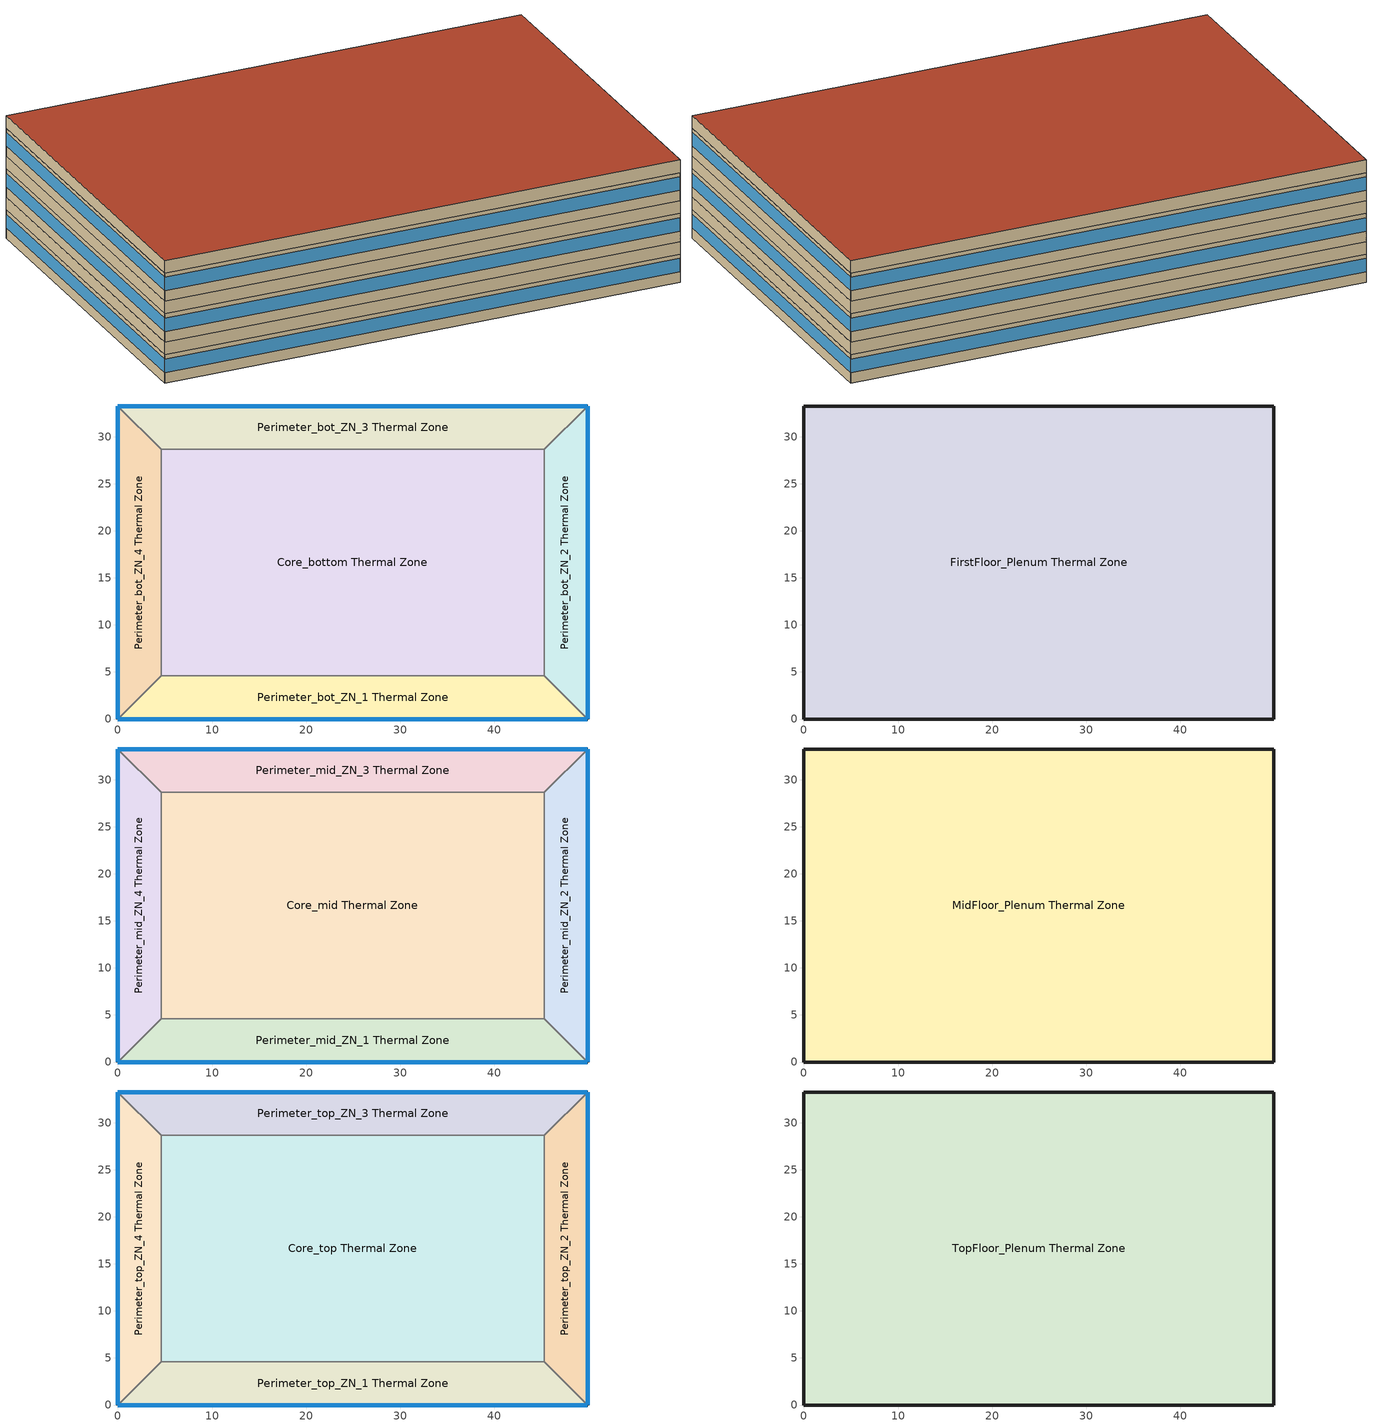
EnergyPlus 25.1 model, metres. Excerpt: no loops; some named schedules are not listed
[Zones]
Core_bottom Thermal Zone
 floor ground (Core_bot_ZN_5_Floor SlabOnOrBelowGradeF073): 45.34,28.7 45.34,4.57 4.57,4.57 4.57,28.7 z0
 wall to Perimeter_bot_ZN_2 Thermal Zone (MetalFrameWallInterior): 45.34,4.57 45.34,28.7 z0:2.74
 wall to Perimeter_bot_ZN_3 Thermal Zone (MetalFrameWallInterior): 45.34,28.7 4.57,28.7 z0:2.74
 wall to Perimeter_bot_ZN_1 Thermal Zone (MetalFrameWallInterior): 4.57,4.57 45.34,4.57 z0:2.74
 wall to Perimeter_bot_ZN_4 Thermal Zone (MetalFrameWallInterior): 4.57,28.7 4.57,4.57 z0:2.74
Perimeter_bot_ZN_1 Thermal Zone
 floor ground (Perimeter_bot_ZN_1_Floor SlabOnOrBelowGradeF073): 45.34,4.57 49.91,0 0,0 4.57,4.57 z0
 wall outside (MetalFrameWallU055): 0,0 49.91,0 z0:2.74
 wall to Perimeter_bot_ZN_2 Thermal Zone (MetalFrameWallInterior): 49.91,0 45.34,4.57 z0:2.74
 wall to Perimeter_bot_ZN_4 Thermal Zone (MetalFrameWallInterior): 4.57,4.57 0,0 z0:2.74
 window (Base_AllCZ_FixedWindowU34): 0,0 49.91,0 z1.02:2.33
Perimeter_bot_ZN_2 Thermal Zone
 floor ground (Perimeter_bot_ZN_2_Floor SlabOnOrBelowGradeF073): 49.91,33.27 49.91,0 45.34,4.57 45.34,28.7 z0
 wall outside (MetalFrameWallU055): 49.91,0 49.91,33.27 z0:2.74
 wall to Perimeter_bot_ZN_3 Thermal Zone (MetalFrameWallInterior): 49.91,33.27 45.34,28.7 z0:2.74
 window (Base_AllCZ_FixedWindowU34): 49.91,0 49.91,33.27 z1.02:2.33
Perimeter_bot_ZN_3 Thermal Zone
 floor ground (Perimeter_bot_ZN_3_Floor SlabOnOrBelowGradeF073): 49.91,33.27 45.34,28.7 4.57,28.7 0,33.27 z0
 wall outside (MetalFrameWallU055): 49.91,33.27 0,33.27 z0:2.74
 wall to Perimeter_bot_ZN_4 Thermal Zone (MetalFrameWallInterior): 0,33.27 4.57,28.7 z0:2.74
 window (Base_AllCZ_FixedWindowU34): 49.91,33.27 0,33.27 z1.02:2.33
Perimeter_bot_ZN_4 Thermal Zone
 floor ground (Perimeter_bot_ZN_4_Floor SlabOnOrBelowGradeF073): 0,33.27 4.57,28.7 4.57,4.57 0,0 z0
 wall outside (MetalFrameWallU055): 0,33.27 0,0 z0:2.74
 window (Base_AllCZ_FixedWindowU34): 0,33.27 0,0 z1.02:2.33
FirstFloor_Plenum Thermal Zone
 floor to Core_bottom Thermal Zone (TypicalPlenumFloorInterior): 45.34,28.7 45.34,4.57 4.57,4.57 4.57,28.7 z2.74
 floor to Perimeter_bot_ZN_1 Thermal Zone (TypicalPlenumFloorInterior): 45.34,4.57 49.91,0 0,0 4.57,4.57 z2.74
 floor to Perimeter_bot_ZN_2 Thermal Zone (TypicalPlenumFloorInterior): 49.91,33.27 49.91,0 45.34,4.57 45.34,28.7 z2.74
 floor to Perimeter_bot_ZN_3 Thermal Zone (TypicalPlenumFloorInterior): 49.91,33.27 45.34,28.7 4.57,28.7 0,33.27 z2.74
 floor to Perimeter_bot_ZN_4 Thermal Zone (TypicalPlenumFloorInterior): 0,33.27 4.57,28.7 4.57,4.57 0,0 z2.74
 wall outside (MetalFrameWallU055): 49.91,0 49.91,33.27 0,33.27 0,0 49.91,0 z2.74:3.96
Core_mid Thermal Zone
 floor to FirstFloor_Plenum Thermal Zone (TypicalFloorInterior): 45.34,28.7 45.34,4.57 4.57,4.57 4.57,28.7 z3.96
 wall to Perimeter_mid_ZN_2 Thermal Zone (MetalFrameWallInterior): 45.34,4.57 45.34,28.7 z3.96:6.71
 wall to Perimeter_mid_ZN_3 Thermal Zone (MetalFrameWallInterior): 45.34,28.7 4.57,28.7 z3.96:6.71
 wall to Perimeter_mid_ZN_1 Thermal Zone (MetalFrameWallInterior): 4.57,4.57 45.34,4.57 z3.96:6.71
 wall to Perimeter_mid_ZN_4 Thermal Zone (MetalFrameWallInterior): 4.57,28.7 4.57,4.57 z3.96:6.71
Perimeter_mid_ZN_1 Thermal Zone
 floor to FirstFloor_Plenum Thermal Zone (TypicalFloorInterior): 45.34,4.57 49.91,0 0,0 4.57,4.57 z3.96
 wall outside (MetalFrameWallU055): 0,0 49.91,0 z3.96:6.71
 wall to Perimeter_mid_ZN_2 Thermal Zone (MetalFrameWallInterior): 49.91,0 45.34,4.57 z3.96:6.71
 wall to Perimeter_mid_ZN_4 Thermal Zone (MetalFrameWallInterior): 4.57,4.57 0,0 z3.96:6.71
 window (Base_AllCZ_FixedWindowU34): 0,0 49.91,0 z4.98:6.29
Perimeter_mid_ZN_2 Thermal Zone
 floor to FirstFloor_Plenum Thermal Zone (TypicalFloorInterior): 49.91,33.27 49.91,0 45.34,4.57 45.34,28.7 z3.96
 wall outside (MetalFrameWallU055): 49.91,0 49.91,33.27 z3.96:6.71
 wall to Perimeter_mid_ZN_3 Thermal Zone (MetalFrameWallInterior): 49.91,33.27 45.34,28.7 z3.96:6.71
 window (Base_AllCZ_FixedWindowU34): 49.91,0 49.91,33.27 z4.98:6.29
Perimeter_mid_ZN_3 Thermal Zone
 floor to FirstFloor_Plenum Thermal Zone (TypicalFloorInterior): 49.91,33.27 45.34,28.7 4.57,28.7 0,33.27 z3.96
 wall outside (MetalFrameWallU055): 49.91,33.27 0,33.27 z3.96:6.71
 wall to Perimeter_mid_ZN_4 Thermal Zone (MetalFrameWallInterior): 0,33.27 4.57,28.7 z3.96:6.71
 window (Base_AllCZ_FixedWindowU34): 49.91,33.27 0,33.27 z4.98:6.29
Perimeter_mid_ZN_4 Thermal Zone
 floor to FirstFloor_Plenum Thermal Zone (TypicalFloorInterior): 0,33.27 4.57,28.7 4.57,4.57 0,0 z3.96
 wall outside (MetalFrameWallU055): 0,33.27 0,0 z3.96:6.71
 window (Base_AllCZ_FixedWindowU34): 0,33.27 0,0 z4.98:6.29
MidFloor_Plenum Thermal Zone
 floor to Core_mid Thermal Zone (TypicalPlenumFloorInterior): 45.34,28.7 45.34,4.57 4.57,4.57 4.57,28.7 z6.71
 floor to Perimeter_mid_ZN_1 Thermal Zone (TypicalPlenumFloorInterior): 45.34,4.57 49.91,0 0,0 4.57,4.57 z6.71
 floor to Perimeter_mid_ZN_2 Thermal Zone (TypicalPlenumFloorInterior): 49.91,33.27 49.91,0 45.34,4.57 45.34,28.7 z6.71
 floor to Perimeter_mid_ZN_3 Thermal Zone (TypicalPlenumFloorInterior): 49.91,33.27 45.34,28.7 4.57,28.7 0,33.27 z6.71
 floor to Perimeter_mid_ZN_4 Thermal Zone (TypicalPlenumFloorInterior): 0,33.27 4.57,28.7 4.57,4.57 0,0 z6.71
 wall outside (MetalFrameWallU055): 49.91,0 49.91,33.27 0,33.27 0,0 49.91,0 z6.71:7.92
Core_top Thermal Zone
 floor to MidFloor_Plenum Thermal Zone (TypicalFloorInterior): 45.34,28.7 45.34,4.57 4.57,4.57 4.57,28.7 z7.92
 wall to Perimeter_top_ZN_2 Thermal Zone (MetalFrameWallInterior): 45.34,4.57 45.34,28.7 z7.92:10.67
 wall to Perimeter_top_ZN_3 Thermal Zone (MetalFrameWallInterior): 45.34,28.7 4.57,28.7 z7.92:10.67
 wall to Perimeter_top_ZN_1 Thermal Zone (MetalFrameWallInterior): 4.57,4.57 45.34,4.57 z7.92:10.67
 wall to Perimeter_top_ZN_4 Thermal Zone (MetalFrameWallInterior): 4.57,28.7 4.57,4.57 z7.92:10.67
Perimeter_top_ZN_1 Thermal Zone
 floor to MidFloor_Plenum Thermal Zone (TypicalFloorInterior): 45.34,4.57 49.91,0 0,0 4.57,4.57 z7.92
 wall outside (MetalFrameWallU055): 0,0 49.91,0 z7.92:10.67
 wall to Perimeter_top_ZN_2 Thermal Zone (MetalFrameWallInterior): 49.91,0 45.34,4.57 z7.92:10.67
 wall to Perimeter_top_ZN_4 Thermal Zone (MetalFrameWallInterior): 4.57,4.57 0,0 z7.92:10.67
 window (Base_AllCZ_FixedWindowU34): 0,0 49.91,0 z8.95:10.25
Perimeter_top_ZN_2 Thermal Zone
 floor to MidFloor_Plenum Thermal Zone (TypicalFloorInterior): 49.91,33.27 49.91,0 45.34,4.57 45.34,28.7 z7.92
 wall outside (MetalFrameWallU055): 49.91,0 49.91,33.27 z7.92:10.67
 wall to Perimeter_top_ZN_3 Thermal Zone (MetalFrameWallInterior): 49.91,33.27 45.34,28.7 z7.92:10.67
 window (Base_AllCZ_FixedWindowU34): 49.91,0 49.91,33.27 z8.95:10.25
Perimeter_top_ZN_3 Thermal Zone
 floor to MidFloor_Plenum Thermal Zone (TypicalFloorInterior): 49.91,33.27 45.34,28.7 4.57,28.7 0,33.27 z7.92
 wall outside (MetalFrameWallU055): 49.91,33.27 0,33.27 z7.92:10.67
 wall to Perimeter_top_ZN_4 Thermal Zone (MetalFrameWallInterior): 0,33.27 4.57,28.7 z7.92:10.67
 window (Base_AllCZ_FixedWindowU34): 49.91,33.27 0,33.27 z8.95:10.25
Perimeter_top_ZN_4 Thermal Zone
 floor to MidFloor_Plenum Thermal Zone (TypicalFloorInterior): 0,33.27 4.57,28.7 4.57,4.57 0,0 z7.92
 wall outside (MetalFrameWallU055): 0,33.27 0,0 z7.92:10.67
 window (Base_AllCZ_FixedWindowU34): 0,33.27 0,0 z8.95:10.25
TopFloor_Plenum Thermal Zone
 floor to Core_top Thermal Zone (TypicalPlenumFloorInterior): 45.34,28.7 45.34,4.57 4.57,4.57 4.57,28.7 z10.67
 floor to Perimeter_top_ZN_1 Thermal Zone (TypicalPlenumFloorInterior): 45.34,4.57 49.91,0 0,0 4.57,4.57 z10.67
 floor to Perimeter_top_ZN_2 Thermal Zone (TypicalPlenumFloorInterior): 49.91,33.27 49.91,0 45.34,4.57 45.34,28.7 z10.67
 floor to Perimeter_top_ZN_3 Thermal Zone (TypicalPlenumFloorInterior): 49.91,33.27 45.34,28.7 4.57,28.7 0,33.27 z10.67
 floor to Perimeter_top_ZN_4 Thermal Zone (TypicalPlenumFloorInterior): 0,33.27 4.57,28.7 4.57,4.57 0,0 z10.67
 wall outside (MetalFrameWallU055): 49.91,0 49.91,33.27 0,33.27 0,0 49.91,0 z10.67:11.89
 roof outside (FlatNonresWoodFramingAndOtherRoofU028): 49.91,0 49.91,33.27 0,33.27 0,0 z11.89
[Building]
OfficeMedium: North Axis {deg}=0; Terrain=Suburbs; Solar Distribution=FullExterior; Maximum Number of Warmup Days=50
[Site:Location]
LOS ANGELES USC: Latitude {deg}=33.95; Longitude {deg}=-118.4; Time Zone {hr}=-8; Elevation {m}=54.5592
[Site:WaterMainsTemperature]
Calculation Method=Schedule; Temperature Schedule=WaterMainCZ09
[SizingPeriod:DesignDay] Day of Month=21; Day Type=SummerDesignDay; Dry-Bulb Temperature Range Modifier Type=DefaultMultipliers; Humidity Condition Type=Wetbulb; Barometric Pressure {Pa}=100663; Wind Speed {m/s}=0.6; Wind Direction {deg}=260; Rain Indicator=No; Snow Indicator=No; Daylight Saving Time Indicator=No; Solar Model Indicator=ASHRAETau; Begin Environment Reset Mode=FullResetAtBeginEnvironment
Name | Month | Maximum Dry-Bulb Temperature {C} | Daily Dry-Bulb Temperature Range {deltaC} | Wetbulb or DewPoint at Maximum Dry-Bulb {C} | ASHRAE Clear Sky Optical Depth for Beam Irradiance (taub) | ASHRAE Clear Sky Optical Depth for Diffuse Irradiance (taud)
LOS ANGELES USC  August .4% Condns DB=>MCWB | 8 | 33.7 | 9.6 | 21.2 | 0.383 | 2.433
LOS ANGELES USC  July .4% Condns DB=>MCWB | 7 | 33.8 | 9.2 | 22.1 | 0.402 | 2.401
LOS ANGELES USC  June .4% Condns DB=>MCWB | 6 | 32.3 | 8.2 | 20.7 | 0.405 | 2.324
LOS ANGELES USC  November .4% Condns DB=>MCWB | 11 | 31.9 | 10.4 | 15.4 | 0.325 | 2.558
[Material]
Name | Roughness | Thickness {m} | Conductivity {W/m-K} | Density {kg/m3} | Specific Heat {J/kg-K} | Thermal Absorptance | Solar Absorptance | Visible Absorptance
Acoustic Tile - 3/4 in. | MediumRough | 0.01905 | 0.0576335 | 288.332 | 795.492 | 0.9 | 0.7 | 0.8
Air - Metal Wall Framing - 16 or 24 in. OC; Air - Metal Wall Framing - 16 or 24 in. OC 1 | Smooth | 0.1397 | 1.22017 | 1.28148 | 1004.832 | 0.9 | 0.7 | 0.7
Carpet - 3/4 in. | Smooth | 0.01905 | 0.0455183 | 288.332 | 1381.644 | 0.9 | 0.7 | 0.8
Compliance Insulation R0.02 | Smooth | 8.10768e-05 | 0.0230188 | 16.0185 | 1130.436 | 0.9 | 0.7 | 0.7
Compliance Insulation R1.41 | Smooth | 0.00571591 | 0.0230188 | 16.0185 | 1130.436 | 0.9 | 0.7 | 0.7
Compliance Insulation R14.60 | Smooth | 0.0591861 | 0.0230188 | 16.0185 | 1130.436 | 0.9 | 0.7 | 0.7
Compliance Insulation R34.93 | Smooth | 0.141601 | 0.0230188 | 16.0185 | 1130.436 | 0.9 | 0.7 | 0.8
Concrete - 140 lb/ft3 - 4 in. | Smooth | 0.1016 | 1.9514 | 2239.06 | 921.096 | 0.9 | 0.7 | 0.7
Gypsum Board - 1/2 in. | Smooth | 0.0127 | 0.158656 | 640.739 | 1130.436 | 0.9 | 0.7 | 0.8
Gypsum Board - 5/8 in. | MediumRough | 0.016002 | 0.158656 | 640.739 | 1130.436 | 0.9 | 0.7 | 0.8
Metal Deck - 1/16 in. | MediumRough | 0.0015875 | 45.3452 | 7820.53 | 502.416 | 0.9 | 0.7 | 0.8
Metal Standing Seam - 1/16 in. | MediumRough | 0.0015875 | 2.21534 | 7820.53 | 502.416 | 0.75 | 0.37 | 0.75
Stucco - 7/8 in. | MediumRough | 0.022352 | 0.700948 | 1855.1 | 837.36 | 0.9 | 0.7 | 0.8
[WindowMaterial:SimpleGlazingSystem]
Base_AllCZ_FixedWindowU34 Material: U-Factor {W/m2-K}=1.93061; Solar Heat Gain Coefficient=0.22; Visible Transmittance=0.42
[Construction]
Base_AllCZ_FixedWindowU34: Base_AllCZ_FixedWindowU34 Material
FlatNonresWoodFramingAndOtherRoofU028: Metal Standing Seam - 1/16 in., Compliance Insulation R34.93
MetalFrameWallInterior: Gypsum Board - 5/8 in., Air - Metal Wall Framing - 16 or 24 in. OC 1, Gypsum Board - 5/8 in.
MetalFrameWallU055: Stucco - 7/8 in., Compliance Insulation R14.60, Compliance Insulation R1.41, Compliance Insulation R0.02, Compliance Insulation R0.02, Air - Metal Wall Framing - 16 or 24 in. OC, Gypsum Board - 1/2 in.
TypicalFloorInterior: Metal Deck - 1/16 in., Concrete - 140 lb/ft3 - 4 in., Carpet - 3/4 in.
TypicalPlenumFloorInterior: Acoustic Tile - 3/4 in.
[Construction:FfactorGroundFloor] F-Factor {W/m-K}=1.26344
Name | Area {m2} | PerimeterExposed {m}
Core_bot_ZN_5_Floor SlabOnOrBelowGradeF073 | 983.537 | 0
Perimeter_bot_ZN_1_Floor SlabOnOrBelowGradeF073; Perimeter_bot_ZN_3_Floor SlabOnOrBelowGradeF073 | 207.338 | 49.911
Perimeter_bot_ZN_2_Floor SlabOnOrBelowGradeF073 | 131.263 | 33.2738
Perimeter_bot_ZN_4_Floor SlabOnOrBelowGradeF073 | 131.253 | 33.2738
[Zone] Multiplier=1; Part of Total Floor Area=Yes
Core_bottom Thermal Zone; Core_mid Thermal Zone; Core_top Thermal Zone; FirstFloor_Plenum Thermal Zone; MidFloor_Plenum Thermal Zone; Perimeter_bot_ZN_1 Thermal Zone; Perimeter_bot_ZN_2 Thermal Zone; Perimeter_bot_ZN_3 Thermal Zone; Perimeter_bot_ZN_4 Thermal Zone; Perimeter_mid_ZN_1 Thermal Zone; Perimeter_mid_ZN_2 Thermal Zone; Perimeter_mid_ZN_3 Thermal Zone; Perimeter_mid_ZN_4 Thermal Zone; Perimeter_top_ZN_1 Thermal Zone; Perimeter_top_ZN_2 Thermal Zone; Perimeter_top_ZN_3 Thermal Zone; Perimeter_top_ZN_4 Thermal Zone; TopFloor_Plenum Thermal Zone
[People] Number of People Schedule=OfficeOccupancy; Number of People Calculation Method=People/Area; People per Floor Area {person/m2}=0.0538196; Fraction Radiant=0.3; Sensible Heat Fraction=0.555556
Name | Zone or ZoneList or Space or SpaceList | Activity Level Schedule
Core_bottom People | Core_bottom Thermal Zone | Core_bottom People Activity Level
Core_mid People | Core_mid Thermal Zone | Core_mid People Activity Level
Core_top People | Core_top Thermal Zone | Core_top People Activity Level
Perimeter_bot_ZN_1 People | Perimeter_bot_ZN_1 Thermal Zone | Perimeter_bot_ZN_1 People Activity Level
Perimeter_bot_ZN_2 People | Perimeter_bot_ZN_2 Thermal Zone | Perimeter_bot_ZN_2 People Activity Level
Perimeter_bot_ZN_3 People | Perimeter_bot_ZN_3 Thermal Zone | Perimeter_bot_ZN_3 People Activity Level
Perimeter_bot_ZN_4 People | Perimeter_bot_ZN_4 Thermal Zone | Perimeter_bot_ZN_4 People Activity Level
Perimeter_mid_ZN_1 People | Perimeter_mid_ZN_1 Thermal Zone | Perimeter_mid_ZN_1 People Activity Level
Perimeter_mid_ZN_2 People | Perimeter_mid_ZN_2 Thermal Zone | Perimeter_mid_ZN_2 People Activity Level
Perimeter_mid_ZN_3 People | Perimeter_mid_ZN_3 Thermal Zone | Perimeter_mid_ZN_3 People Activity Level
Perimeter_mid_ZN_4 People | Perimeter_mid_ZN_4 Thermal Zone | Perimeter_mid_ZN_4 People Activity Level
Perimeter_top_ZN_1 People | Perimeter_top_ZN_1 Thermal Zone | Perimeter_top_ZN_1 People Activity Level
Perimeter_top_ZN_2 People | Perimeter_top_ZN_2 Thermal Zone | Perimeter_top_ZN_2 People Activity Level
Perimeter_top_ZN_3 People | Perimeter_top_ZN_3 Thermal Zone | Perimeter_top_ZN_3 People Activity Level
Perimeter_top_ZN_4 People | Perimeter_top_ZN_4 Thermal Zone | Perimeter_top_ZN_4 People Activity Level
[Lights] Schedule=OfficeLights; Design Level Calculation Method=Watts/Area; Watts per Floor Area {W/m2}=6.45835; Return Air Fraction=0; Fraction Radiant=0.97; Fraction Replaceable=1
Name | Zone or ZoneList or Space or SpaceList
Core_bottom Regulated Lights | Core_bottom Thermal Zone
Core_mid Regulated Lights | Core_mid Thermal Zone
Core_top Regulated Lights | Core_top Thermal Zone
Perimeter_bot_ZN_1 Regulated Lights | Perimeter_bot_ZN_1 Thermal Zone
Perimeter_bot_ZN_2 Regulated Lights | Perimeter_bot_ZN_2 Thermal Zone
Perimeter_bot_ZN_3 Regulated Lights | Perimeter_bot_ZN_3 Thermal Zone
Perimeter_bot_ZN_4 Regulated Lights | Perimeter_bot_ZN_4 Thermal Zone
Perimeter_mid_ZN_1 Regulated Lights | Perimeter_mid_ZN_1 Thermal Zone
Perimeter_mid_ZN_2 Regulated Lights | Perimeter_mid_ZN_2 Thermal Zone
Perimeter_mid_ZN_3 Regulated Lights | Perimeter_mid_ZN_3 Thermal Zone
Perimeter_mid_ZN_4 Regulated Lights | Perimeter_mid_ZN_4 Thermal Zone
Perimeter_top_ZN_1 Regulated Lights | Perimeter_top_ZN_1 Thermal Zone
Perimeter_top_ZN_2 Regulated Lights | Perimeter_top_ZN_2 Thermal Zone
Perimeter_top_ZN_3 Regulated Lights | Perimeter_top_ZN_3 Thermal Zone
Perimeter_top_ZN_4 Regulated Lights | Perimeter_top_ZN_4 Thermal Zone
[ElectricEquipment] Fraction Latent=0
Name | Zone or ZoneList or Space or SpaceList | Schedule | Design Level Calculation Method | Design Level {W} | Fraction Radiant | Fraction Lost | Watts per Floor Area {W/m2}
Core_bottom Elevator | Core_bottom Thermal Zone | OfficeElevator | EquipmentLevel | 10000 | 0 | 1
Core_bottom Escalator | Core_bottom Thermal Zone | OfficeEscalator | EquipmentLevel | 3930 | 0 | 1
Core_bottom Recepticle Loads | Core_bottom Thermal Zone | OfficeReceptacle | Watts/Area |  | 0.2 | 0 | 16.1459
Core_mid Recepticle Loads | Core_mid Thermal Zone | OfficeReceptacle | Watts/Area |  | 0.2 | 0 | 16.1459
Core_top Recepticle Loads | Core_top Thermal Zone | OfficeReceptacle | Watts/Area |  | 0.2 | 0 | 16.1459
Perimeter_bot_ZN_1 Recepticle Loads | Perimeter_bot_ZN_1 Thermal Zone | OfficeReceptacle | Watts/Area |  | 0.2 | 0 | 16.1459
Perimeter_bot_ZN_2 Recepticle Loads | Perimeter_bot_ZN_2 Thermal Zone | OfficeReceptacle | Watts/Area |  | 0.2 | 0 | 16.1459
Perimeter_bot_ZN_3 Recepticle Loads | Perimeter_bot_ZN_3 Thermal Zone | OfficeReceptacle | Watts/Area |  | 0.2 | 0 | 16.1459
Perimeter_bot_ZN_4 Recepticle Loads | Perimeter_bot_ZN_4 Thermal Zone | OfficeReceptacle | Watts/Area |  | 0.2 | 0 | 16.1459
Perimeter_mid_ZN_1 Recepticle Loads | Perimeter_mid_ZN_1 Thermal Zone | OfficeReceptacle | Watts/Area |  | 0.2 | 0 | 16.1459
Perimeter_mid_ZN_2 Recepticle Loads | Perimeter_mid_ZN_2 Thermal Zone | OfficeReceptacle | Watts/Area |  | 0.2 | 0 | 16.1459
Perimeter_mid_ZN_3 Recepticle Loads | Perimeter_mid_ZN_3 Thermal Zone | OfficeReceptacle | Watts/Area |  | 0.2 | 0 | 16.1459
Perimeter_mid_ZN_4 Recepticle Loads | Perimeter_mid_ZN_4 Thermal Zone | OfficeReceptacle | Watts/Area |  | 0.2 | 0 | 16.1459
Perimeter_top_ZN_1 Recepticle Loads | Perimeter_top_ZN_1 Thermal Zone | OfficeReceptacle | Watts/Area |  | 0.2 | 0 | 16.1459
Perimeter_top_ZN_2 Recepticle Loads | Perimeter_top_ZN_2 Thermal Zone | OfficeReceptacle | Watts/Area |  | 0.2 | 0 | 16.1459
Perimeter_top_ZN_3 Recepticle Loads | Perimeter_top_ZN_3 Thermal Zone | OfficeReceptacle | Watts/Area |  | 0.2 | 0 | 16.1459
Perimeter_top_ZN_4 Recepticle Loads | Perimeter_top_ZN_4 Thermal Zone | OfficeReceptacle | Watts/Area |  | 0.2 | 0 | 16.1459
[ZoneInfiltration:DesignFlowRate] Design Flow Rate Calculation Method=Flow/ExteriorWallArea; Flow Rate per Exterior Surface Area {m3/s-m2}=0.00119482; Constant Term Coefficient=0; Temperature Term Coefficient=0; Velocity Term Coefficient=0.224052; Velocity Squared Term Coefficient=0; Density Basis=Outdoor
Name | Zone or ZoneList or Space or SpaceList | Schedule
Core_bottom Space Infiltration Design Flow Rate 1 | Core_bottom Thermal Zone | OfficeInfiltration
Core_mid Space Infiltration Design Flow Rate 1 | Core_mid Thermal Zone | OfficeInfiltration
Core_top Space Infiltration Design Flow Rate 1 | Core_top Thermal Zone | OfficeInfiltration
FirstFloor_Plenum Space Infiltration Design Flow Rate 1 | FirstFloor_Plenum Thermal Zone | On
MidFloor_Plenum Space Infiltration Design Flow Rate 1 | MidFloor_Plenum Thermal Zone | On
Perimeter_bot_ZN_1 Space Infiltration Design Flow Rate 1 | Perimeter_bot_ZN_1 Thermal Zone | OfficeInfiltration
Perimeter_bot_ZN_2 Space Infiltration Design Flow Rate 1 | Perimeter_bot_ZN_2 Thermal Zone | OfficeInfiltration
Perimeter_bot_ZN_3 Space Infiltration Design Flow Rate 1 | Perimeter_bot_ZN_3 Thermal Zone | OfficeInfiltration
Perimeter_bot_ZN_4 Space Infiltration Design Flow Rate 1 | Perimeter_bot_ZN_4 Thermal Zone | OfficeInfiltration
Perimeter_mid_ZN_1 Space Infiltration Design Flow Rate 1 | Perimeter_mid_ZN_1 Thermal Zone | OfficeInfiltration
Perimeter_mid_ZN_2 Space Infiltration Design Flow Rate 1 | Perimeter_mid_ZN_2 Thermal Zone | OfficeInfiltration
Perimeter_mid_ZN_3 Space Infiltration Design Flow Rate 1 | Perimeter_mid_ZN_3 Thermal Zone | OfficeInfiltration
Perimeter_mid_ZN_4 Space Infiltration Design Flow Rate 1 | Perimeter_mid_ZN_4 Thermal Zone | OfficeInfiltration
Perimeter_top_ZN_1 Space Infiltration Design Flow Rate 1 | Perimeter_top_ZN_1 Thermal Zone | OfficeInfiltration
Perimeter_top_ZN_2 Space Infiltration Design Flow Rate 1 | Perimeter_top_ZN_2 Thermal Zone | OfficeInfiltration
Perimeter_top_ZN_3 Space Infiltration Design Flow Rate 1 | Perimeter_top_ZN_3 Thermal Zone | OfficeInfiltration
Perimeter_top_ZN_4 Space Infiltration Design Flow Rate 1 | Perimeter_top_ZN_4 Thermal Zone | OfficeInfiltration
TopFloor_Plenum Space Infiltration Design Flow Rate 1 | TopFloor_Plenum Thermal Zone | On
[Daylighting:Controls] Lighting Control Type=Continuous; Minimum Input Power Fraction for Continuous or ContinuousOff Dimming Control=0.1; Minimum Light Output Fraction for Continuous or ContinuousOff Dimming Control=0.1; Number of Stepped Control Steps=1; Probability Lighting will be Reset When Needed in Manual Stepped Control=1; Glare Calculation Azimuth Angle of View Direction Clockwise from Zone y-Axis {deg}=-0; Illuminance Setpoint at Reference Point 1 {lux}=287.5; Illuminance Setpoint at Reference Point 2 {lux}=1150
Name | Zone or Space | Glare Calculation Daylighting Reference Point | Daylighting Reference Point Name 1 | Fraction of Lights Controlled by Reference Point 1 | Daylighting Reference Point Name 2 | Fraction of Lights Controlled by Reference Point 2
Perimeter_bot_ZN_1 Thermal Zone DaylightingControls | Perimeter_bot_ZN_1 Thermal Zone | Daylighting Control 1 | Daylighting Control 1 | 0.533414 | Daylighting Control 2 | 0.466356
Perimeter_bot_ZN_2 Thermal Zone DaylightingControls | Perimeter_bot_ZN_2 Thermal Zone | Daylighting Control 3 | Daylighting Control 3 | 0.547989 | Daylighting Control 4 | 0.451726
Perimeter_bot_ZN_3 Thermal Zone DaylightingControls | Perimeter_bot_ZN_3 Thermal Zone | Daylighting Control 5 | Daylighting Control 5 | 0.533414 | Daylighting Control 6 | 0.466356
Perimeter_bot_ZN_4 Thermal Zone DaylightingControls | Perimeter_bot_ZN_4 Thermal Zone | Daylighting Control 7 | Daylighting Control 7 | 0.548029 | Daylighting Control 8 | 0.451759
Perimeter_mid_ZN_1 Thermal Zone DaylightingControls | Perimeter_mid_ZN_1 Thermal Zone | Daylighting Control 9 | Daylighting Control 9 | 0.533414 | Daylighting Control 10 | 0.466356
Perimeter_mid_ZN_2 Thermal Zone DaylightingControls | Perimeter_mid_ZN_2 Thermal Zone | Daylighting Control 11 | Daylighting Control 11 | 0.547989 | Daylighting Control 12 | 0.451726
Perimeter_mid_ZN_3 Thermal Zone DaylightingControls | Perimeter_mid_ZN_3 Thermal Zone | Daylighting Control 13 | Daylighting Control 13 | 0.533414 | Daylighting Control 14 | 0.466356
Perimeter_mid_ZN_4 Thermal Zone DaylightingControls | Perimeter_mid_ZN_4 Thermal Zone | Daylighting Control 15 | Daylighting Control 15 | 0.548029 | Daylighting Control 16 | 0.451759
Perimeter_top_ZN_1 Thermal Zone DaylightingControls | Perimeter_top_ZN_1 Thermal Zone | Daylighting Control 17 | Daylighting Control 17 | 0.533414 | Daylighting Control 18 | 0.466356
Perimeter_top_ZN_2 Thermal Zone DaylightingControls | Perimeter_top_ZN_2 Thermal Zone | Daylighting Control 19 | Daylighting Control 19 | 0.547989 | Daylighting Control 20 | 0.451726
Perimeter_top_ZN_3 Thermal Zone DaylightingControls | Perimeter_top_ZN_3 Thermal Zone | Daylighting Control 21 | Daylighting Control 21 | 0.533414 | Daylighting Control 22 | 0.466356
Perimeter_top_ZN_4 Thermal Zone DaylightingControls | Perimeter_top_ZN_4 Thermal Zone | Daylighting Control 23 | Daylighting Control 23 | 0.548029 | Daylighting Control 24 | 0.451759
[Schedule:Year]
OfficeOccupancy: OfficeOccupancyWk, 1, 1, 12, 31
Core_bottom People Activity Level: Core_bottom People Activity Level Week Rule - Jan1-Dec31, 1, 1, 12, 31
OfficeLights: OfficeLightsWk, 1, 1, 12, 31
OfficeElevator: OfficeElevatorWk, 1, 1, 12, 31
OfficeEscalator: OfficeEscalatorWk, 1, 1, 12, 31
OfficeReceptacle: OfficeReceptacleWk, 1, 1, 12, 31
Core_mid People Activity Level: Core_mid People Activity Level Week Rule - Jan1-Dec31, 1, 1, 12, 31
Core_top People Activity Level: Core_top People Activity Level Week Rule - Jan1-Dec31, 1, 1, 12, 31
Perimeter_bot_ZN_1 People Activity Level: Perimeter_bot_ZN_1 People Activity Level Week Rule - Jan1-Dec31, 1, 1, 12, 31
Perimeter_bot_ZN_2 People Activity Level: Perimeter_bot_ZN_2 People Activity Level Week Rule - Jan1-Dec31, 1, 1, 12, 31
Perimeter_bot_ZN_3 People Activity Level: Perimeter_bot_ZN_3 People Activity Level Week Rule - Jan1-Dec31, 1, 1, 12, 31
Perimeter_bot_ZN_4 People Activity Level: Perimeter_bot_ZN_4 People Activity Level Week Rule - Jan1-Dec31, 1, 1, 12, 31
Perimeter_mid_ZN_1 People Activity Level: Perimeter_mid_ZN_1 People Activity Level Week Rule - Jan1-Dec31, 1, 1, 12, 31
Perimeter_mid_ZN_2 People Activity Level: Perimeter_mid_ZN_2 People Activity Level Week Rule - Jan1-Dec31, 1, 1, 12, 31
Perimeter_mid_ZN_3 People Activity Level: Perimeter_mid_ZN_3 People Activity Level Week Rule - Jan1-Dec31, 1, 1, 12, 31
Perimeter_mid_ZN_4 People Activity Level: Perimeter_mid_ZN_4 People Activity Level Week Rule - Jan1-Dec31, 1, 1, 12, 31
Perimeter_top_ZN_1 People Activity Level: Perimeter_top_ZN_1 People Activity Level Week Rule - Jan1-Dec31, 1, 1, 12, 31
Perimeter_top_ZN_2 People Activity Level: Perimeter_top_ZN_2 People Activity Level Week Rule - Jan1-Dec31, 1, 1, 12, 31
Perimeter_top_ZN_3 People Activity Level: Perimeter_top_ZN_3 People Activity Level Week Rule - Jan1-Dec31, 1, 1, 12, 31
Perimeter_top_ZN_4 People Activity Level: Perimeter_top_ZN_4 People Activity Level Week Rule - Jan1-Dec31, 1, 1, 12, 31
OfficeInfiltration: OfficeInfiltrationWk, 1, 1, 12, 31
On: OnWk, 1, 1, 12, 31
WaterMainCZ09: WaterMainCZ09JanWk, 1, 1, 1, 31, WaterMainCZ09FebWk, 2, 1, 2, 28, WaterMainCZ09MarWk, 3, 1, 3, 31, WaterMainCZ09AprWk, 4, 1, 4, 30, WaterMainCZ09MayWk, 5, 1, 5, 31, WaterMainCZ09JunWk, 6, 1, 6, 30, WaterMainCZ09JulWk, 7, 1, 7, 31, WaterMainCZ09AugWk, 8, 1, 8, 31, WaterMainCZ09SepWk, 9, 1, 9, 30, WaterMainCZ09OctWk, 10, 1, 10, 31, WaterMainCZ09NovWk, 11, 1, 11, 30, WaterMainCZ09DecWk, 12, 1, 12, 31
[Schedule:Week:Daily]
OfficeOccupancyWk: OfficeOccupancySun, OfficeOccupancyWD, OfficeOccupancyWD, OfficeOccupancyWD, OfficeOccupancyWD, OfficeOccupancyWD, OfficeOccupancySat, OfficeOccupancySun, OnDay, OffDay, OfficeOccupancySun, OfficeOccupancySun
Core_bottom People Activity Level Week Rule - Jan1-Dec31: Core_bottom People Activity Level Default Day, Core_bottom People Activity Level Default Day, Core_bottom People Activity Level Default Day, Core_bottom People Activity Level Default Day, Core_bottom People Activity Level Default Day, Core_bottom People Activity Level Default Day, Core_bottom People Activity Level Default Day, Core_bottom People Activity Level Default Day, Core_bottom People Activity Level Default Day, Core_bottom People Activity Level Default Day, Core_bottom People Activity Level Default Day, Core_bottom People Activity Level Default Day
OfficeLightsWk: OfficeLightsSun, OfficeLightsWD, OfficeLightsWD, OfficeLightsWD, OfficeLightsWD, OfficeLightsWD, OfficeLightsSat, OfficeLightsSun, OnDay, OffDay, OfficeLightsSun, OfficeLightsSun
OfficeElevatorWk: OfficeElevatorSun, OfficeElevatorWD, OfficeElevatorWD, OfficeElevatorWD, OfficeElevatorWD, OfficeElevatorWD, OfficeElevatorSat, OfficeElevatorSun, OnDay, OffDay, OfficeElevatorSun, OfficeElevatorSun
OfficeEscalatorWk: OfficeEscalatorSun, OfficeEscalatorWD, OfficeEscalatorWD, OfficeEscalatorWD, OfficeEscalatorWD, OfficeEscalatorWD, OfficeEscalatorSat, OfficeEscalatorSun, OnDay, OffDay, OfficeEscalatorSun, OfficeEscalatorSun
OfficeReceptacleWk: OfficeReceptacleSun, OfficeReceptacleWD, OfficeReceptacleWD, OfficeReceptacleWD, OfficeReceptacleWD, OfficeReceptacleWD, OfficeReceptacleSat, OfficeReceptacleSun, OnDay, OffDay, OfficeReceptacleSun, OfficeReceptacleSun
Core_mid People Activity Level Week Rule - Jan1-Dec31: Core_mid People Activity Level Default Day, Core_mid People Activity Level Default Day, Core_mid People Activity Level Default Day, Core_mid People Activity Level Default Day, Core_mid People Activity Level Default Day, Core_mid People Activity Level Default Day, Core_mid People Activity Level Default Day, Core_mid People Activity Level Default Day, Core_mid People Activity Level Default Day, Core_mid People Activity Level Default Day, Core_mid People Activity Level Default Day, Core_mid People Activity Level Default Day
Core_top People Activity Level Week Rule - Jan1-Dec31: Core_top People Activity Level Default Day, Core_top People Activity Level Default Day, Core_top People Activity Level Default Day, Core_top People Activity Level Default Day, Core_top People Activity Level Default Day, Core_top People Activity Level Default Day, Core_top People Activity Level Default Day, Core_top People Activity Level Default Day, Core_top People Activity Level Default Day, Core_top People Activity Level Default Day, Core_top People Activity Level Default Day, Core_top People Activity Level Default Day
Perimeter_bot_ZN_1 People Activity Level Week Rule - Jan1-Dec31: Perimeter_bot_ZN_1 People Activity Level Default Day, Perimeter_bot_ZN_1 People Activity Level Default Day, Perimeter_bot_ZN_1 People Activity Level Default Day, Perimeter_bot_ZN_1 People Activity Level Default Day, Perimeter_bot_ZN_1 People Activity Level Default Day, Perimeter_bot_ZN_1 People Activity Level Default Day, Perimeter_bot_ZN_1 People Activity Level Default Day, Perimeter_bot_ZN_1 People Activity Level Default Day, Perimeter_bot_ZN_1 People Activity Level Default Day, Perimeter_bot_ZN_1 People Activity Level Default Day, Perimeter_bot_ZN_1 People Activity Level Default Day, Perimeter_bot_ZN_1 People Activity Level Default Day
Perimeter_bot_ZN_2 People Activity Level Week Rule - Jan1-Dec31: Perimeter_bot_ZN_2 People Activity Level Default Day, Perimeter_bot_ZN_2 People Activity Level Default Day, Perimeter_bot_ZN_2 People Activity Level Default Day, Perimeter_bot_ZN_2 People Activity Level Default Day, Perimeter_bot_ZN_2 People Activity Level Default Day, Perimeter_bot_ZN_2 People Activity Level Default Day, Perimeter_bot_ZN_2 People Activity Level Default Day, Perimeter_bot_ZN_2 People Activity Level Default Day, Perimeter_bot_ZN_2 People Activity Level Default Day, Perimeter_bot_ZN_2 People Activity Level Default Day, Perimeter_bot_ZN_2 People Activity Level Default Day, Perimeter_bot_ZN_2 People Activity Level Default Day
Perimeter_bot_ZN_3 People Activity Level Week Rule - Jan1-Dec31: Perimeter_bot_ZN_3 People Activity Level Default Day, Perimeter_bot_ZN_3 People Activity Level Default Day, Perimeter_bot_ZN_3 People Activity Level Default Day, Perimeter_bot_ZN_3 People Activity Level Default Day, Perimeter_bot_ZN_3 People Activity Level Default Day, Perimeter_bot_ZN_3 People Activity Level Default Day, Perimeter_bot_ZN_3 People Activity Level Default Day, Perimeter_bot_ZN_3 People Activity Level Default Day, Perimeter_bot_ZN_3 People Activity Level Default Day, Perimeter_bot_ZN_3 People Activity Level Default Day, Perimeter_bot_ZN_3 People Activity Level Default Day, Perimeter_bot_ZN_3 People Activity Level Default Day
Perimeter_bot_ZN_4 People Activity Level Week Rule - Jan1-Dec31: Perimeter_bot_ZN_4 People Activity Level Default Day, Perimeter_bot_ZN_4 People Activity Level Default Day, Perimeter_bot_ZN_4 People Activity Level Default Day, Perimeter_bot_ZN_4 People Activity Level Default Day, Perimeter_bot_ZN_4 People Activity Level Default Day, Perimeter_bot_ZN_4 People Activity Level Default Day, Perimeter_bot_ZN_4 People Activity Level Default Day, Perimeter_bot_ZN_4 People Activity Level Default Day, Perimeter_bot_ZN_4 People Activity Level Default Day, Perimeter_bot_ZN_4 People Activity Level Default Day, Perimeter_bot_ZN_4 People Activity Level Default Day, Perimeter_bot_ZN_4 People Activity Level Default Day
Perimeter_mid_ZN_1 People Activity Level Week Rule - Jan1-Dec31: Perimeter_mid_ZN_1 People Activity Level Default Day, Perimeter_mid_ZN_1 People Activity Level Default Day, Perimeter_mid_ZN_1 People Activity Level Default Day, Perimeter_mid_ZN_1 People Activity Level Default Day, Perimeter_mid_ZN_1 People Activity Level Default Day, Perimeter_mid_ZN_1 People Activity Level Default Day, Perimeter_mid_ZN_1 People Activity Level Default Day, Perimeter_mid_ZN_1 People Activity Level Default Day, Perimeter_mid_ZN_1 People Activity Level Default Day, Perimeter_mid_ZN_1 People Activity Level Default Day, Perimeter_mid_ZN_1 People Activity Level Default Day, Perimeter_mid_ZN_1 People Activity Level Default Day
Perimeter_mid_ZN_2 People Activity Level Week Rule - Jan1-Dec31: Perimeter_mid_ZN_2 People Activity Level Default Day, Perimeter_mid_ZN_2 People Activity Level Default Day, Perimeter_mid_ZN_2 People Activity Level Default Day, Perimeter_mid_ZN_2 People Activity Level Default Day, Perimeter_mid_ZN_2 People Activity Level Default Day, Perimeter_mid_ZN_2 People Activity Level Default Day, Perimeter_mid_ZN_2 People Activity Level Default Day, Perimeter_mid_ZN_2 People Activity Level Default Day, Perimeter_mid_ZN_2 People Activity Level Default Day, Perimeter_mid_ZN_2 People Activity Level Default Day, Perimeter_mid_ZN_2 People Activity Level Default Day, Perimeter_mid_ZN_2 People Activity Level Default Day
Perimeter_mid_ZN_3 People Activity Level Week Rule - Jan1-Dec31: Perimeter_mid_ZN_3 People Activity Level Default Day, Perimeter_mid_ZN_3 People Activity Level Default Day, Perimeter_mid_ZN_3 People Activity Level Default Day, Perimeter_mid_ZN_3 People Activity Level Default Day, Perimeter_mid_ZN_3 People Activity Level Default Day, Perimeter_mid_ZN_3 People Activity Level Default Day, Perimeter_mid_ZN_3 People Activity Level Default Day, Perimeter_mid_ZN_3 People Activity Level Default Day, Perimeter_mid_ZN_3 People Activity Level Default Day, Perimeter_mid_ZN_3 People Activity Level Default Day, Perimeter_mid_ZN_3 People Activity Level Default Day, Perimeter_mid_ZN_3 People Activity Level Default Day
Perimeter_mid_ZN_4 People Activity Level Week Rule - Jan1-Dec31: Perimeter_mid_ZN_4 People Activity Level Default Day, Perimeter_mid_ZN_4 People Activity Level Default Day, Perimeter_mid_ZN_4 People Activity Level Default Day, Perimeter_mid_ZN_4 People Activity Level Default Day, Perimeter_mid_ZN_4 People Activity Level Default Day, Perimeter_mid_ZN_4 People Activity Level Default Day, Perimeter_mid_ZN_4 People Activity Level Default Day, Perimeter_mid_ZN_4 People Activity Level Default Day, Perimeter_mid_ZN_4 People Activity Level Default Day, Perimeter_mid_ZN_4 People Activity Level Default Day, Perimeter_mid_ZN_4 People Activity Level Default Day, Perimeter_mid_ZN_4 People Activity Level Default Day
Perimeter_top_ZN_1 People Activity Level Week Rule - Jan1-Dec31: Perimeter_top_ZN_1 People Activity Level Default Day, Perimeter_top_ZN_1 People Activity Level Default Day, Perimeter_top_ZN_1 People Activity Level Default Day, Perimeter_top_ZN_1 People Activity Level Default Day, Perimeter_top_ZN_1 People Activity Level Default Day, Perimeter_top_ZN_1 People Activity Level Default Day, Perimeter_top_ZN_1 People Activity Level Default Day, Perimeter_top_ZN_1 People Activity Level Default Day, Perimeter_top_ZN_1 People Activity Level Default Day, Perimeter_top_ZN_1 People Activity Level Default Day, Perimeter_top_ZN_1 People Activity Level Default Day, Perimeter_top_ZN_1 People Activity Level Default Day
Perimeter_top_ZN_2 People Activity Level Week Rule - Jan1-Dec31: Perimeter_top_ZN_2 People Activity Level Default Day, Perimeter_top_ZN_2 People Activity Level Default Day, Perimeter_top_ZN_2 People Activity Level Default Day, Perimeter_top_ZN_2 People Activity Level Default Day, Perimeter_top_ZN_2 People Activity Level Default Day, Perimeter_top_ZN_2 People Activity Level Default Day, Perimeter_top_ZN_2 People Activity Level Default Day, Perimeter_top_ZN_2 People Activity Level Default Day, Perimeter_top_ZN_2 People Activity Level Default Day, Perimeter_top_ZN_2 People Activity Level Default Day, Perimeter_top_ZN_2 People Activity Level Default Day, Perimeter_top_ZN_2 People Activity Level Default Day
Perimeter_top_ZN_3 People Activity Level Week Rule - Jan1-Dec31: Perimeter_top_ZN_3 People Activity Level Default Day, Perimeter_top_ZN_3 People Activity Level Default Day, Perimeter_top_ZN_3 People Activity Level Default Day, Perimeter_top_ZN_3 People Activity Level Default Day, Perimeter_top_ZN_3 People Activity Level Default Day, Perimeter_top_ZN_3 People Activity Level Default Day, Perimeter_top_ZN_3 People Activity Level Default Day, Perimeter_top_ZN_3 People Activity Level Default Day, Perimeter_top_ZN_3 People Activity Level Default Day, Perimeter_top_ZN_3 People Activity Level Default Day, Perimeter_top_ZN_3 People Activity Level Default Day, Perimeter_top_ZN_3 People Activity Level Default Day
Perimeter_top_ZN_4 People Activity Level Week Rule - Jan1-Dec31: Perimeter_top_ZN_4 People Activity Level Default Day, Perimeter_top_ZN_4 People Activity Level Default Day, Perimeter_top_ZN_4 People Activity Level Default Day, Perimeter_top_ZN_4 People Activity Level Default Day, Perimeter_top_ZN_4 People Activity Level Default Day, Perimeter_top_ZN_4 People Activity Level Default Day, Perimeter_top_ZN_4 People Activity Level Default Day, Perimeter_top_ZN_4 People Activity Level Default Day, Perimeter_top_ZN_4 People Activity Level Default Day, Perimeter_top_ZN_4 People Activity Level Default Day, Perimeter_top_ZN_4 People Activity Level Default Day, Perimeter_top_ZN_4 People Activity Level Default Day
OfficeInfiltrationWk: OfficeInfiltrationSun, OfficeInfiltrationWD, OfficeInfiltrationWD, OfficeInfiltrationWD, OfficeInfiltrationWD, OfficeInfiltrationWD, OfficeInfiltrationSat, OfficeInfiltrationSun, OfficeInfiltrationWD, OfficeInfiltrationWD, OfficeInfiltrationSun, OfficeInfiltrationSun
OnWk: OnDay, OnDay, OnDay, OnDay, OnDay, OnDay, OnDay, OnDay, OnDay, OnDay, OnDay, OnDay
WaterMainCZ09AprWk: WaterMainCZ09Apr, WaterMainCZ09Apr, WaterMainCZ09Apr, WaterMainCZ09Apr, WaterMainCZ09Apr, WaterMainCZ09Apr, WaterMainCZ09Apr, WaterMainCZ09Apr, WaterMainCZ09Apr, WaterMainCZ09Apr, WaterMainCZ09Apr, WaterMainCZ09Apr
WaterMainCZ09AugWk: WaterMainCZ09Aug, WaterMainCZ09Aug, WaterMainCZ09Aug, WaterMainCZ09Aug, WaterMainCZ09Aug, WaterMainCZ09Aug, WaterMainCZ09Aug, WaterMainCZ09Aug, WaterMainCZ09Aug, WaterMainCZ09Aug, WaterMainCZ09Aug, WaterMainCZ09Aug
WaterMainCZ09DecWk: WaterMainCZ09Dec, WaterMainCZ09Dec, WaterMainCZ09Dec, WaterMainCZ09Dec, WaterMainCZ09Dec, WaterMainCZ09Dec, WaterMainCZ09Dec, WaterMainCZ09Dec, WaterMainCZ09Dec, WaterMainCZ09Dec, WaterMainCZ09Dec, WaterMainCZ09Dec
WaterMainCZ09FebWk: WaterMainCZ09Feb, WaterMainCZ09Feb, WaterMainCZ09Feb, WaterMainCZ09Feb, WaterMainCZ09Feb, WaterMainCZ09Feb, WaterMainCZ09Feb, WaterMainCZ09Feb, WaterMainCZ09Feb, WaterMainCZ09Feb, WaterMainCZ09Feb, WaterMainCZ09Feb
WaterMainCZ09JanWk: WaterMainCZ09Jan, WaterMainCZ09Jan, WaterMainCZ09Jan, WaterMainCZ09Jan, WaterMainCZ09Jan, WaterMainCZ09Jan, WaterMainCZ09Jan, WaterMainCZ09Jan, WaterMainCZ09Jan, WaterMainCZ09Jan, WaterMainCZ09Jan, WaterMainCZ09Jan
WaterMainCZ09JulWk: WaterMainCZ09Jul, WaterMainCZ09Jul, WaterMainCZ09Jul, WaterMainCZ09Jul, WaterMainCZ09Jul, WaterMainCZ09Jul, WaterMainCZ09Jul, WaterMainCZ09Jul, WaterMainCZ09Jul, WaterMainCZ09Jul, WaterMainCZ09Jul, WaterMainCZ09Jul
WaterMainCZ09JunWk: WaterMainCZ09Jun, WaterMainCZ09Jun, WaterMainCZ09Jun, WaterMainCZ09Jun, WaterMainCZ09Jun, WaterMainCZ09Jun, WaterMainCZ09Jun, WaterMainCZ09Jun, WaterMainCZ09Jun, WaterMainCZ09Jun, WaterMainCZ09Jun, WaterMainCZ09Jun
WaterMainCZ09MarWk: WaterMainCZ09Mar, WaterMainCZ09Mar, WaterMainCZ09Mar, WaterMainCZ09Mar, WaterMainCZ09Mar, WaterMainCZ09Mar, WaterMainCZ09Mar, WaterMainCZ09Mar, WaterMainCZ09Mar, WaterMainCZ09Mar, WaterMainCZ09Mar, WaterMainCZ09Mar
WaterMainCZ09MayWk: WaterMainCZ09May, WaterMainCZ09May, WaterMainCZ09May, WaterMainCZ09May, WaterMainCZ09May, WaterMainCZ09May, WaterMainCZ09May, WaterMainCZ09May, WaterMainCZ09May, WaterMainCZ09May, WaterMainCZ09May, WaterMainCZ09May
WaterMainCZ09NovWk: WaterMainCZ09Nov, WaterMainCZ09Nov, WaterMainCZ09Nov, WaterMainCZ09Nov, WaterMainCZ09Nov, WaterMainCZ09Nov, WaterMainCZ09Nov, WaterMainCZ09Nov, WaterMainCZ09Nov, WaterMainCZ09Nov, WaterMainCZ09Nov, WaterMainCZ09Nov
WaterMainCZ09OctWk: WaterMainCZ09Oct, WaterMainCZ09Oct, WaterMainCZ09Oct, WaterMainCZ09Oct, WaterMainCZ09Oct, WaterMainCZ09Oct, WaterMainCZ09Oct, WaterMainCZ09Oct, WaterMainCZ09Oct, WaterMainCZ09Oct, WaterMainCZ09Oct, WaterMainCZ09Oct
WaterMainCZ09SepWk: WaterMainCZ09Sep, WaterMainCZ09Sep, WaterMainCZ09Sep, WaterMainCZ09Sep, WaterMainCZ09Sep, WaterMainCZ09Sep, WaterMainCZ09Sep, WaterMainCZ09Sep, WaterMainCZ09Sep, WaterMainCZ09Sep, WaterMainCZ09Sep, WaterMainCZ09Sep
[Schedule:Day:Interval]
OfficeOccupancySun: No, 01:00, 0, 02:00, 0, 03:00, 0, 04:00, 0, 05:00, 0, 06:00, 0, 07:00, 0.05, 08:00, 0.05, 09:00, 0.05, 10:00, 0.05, 11:00, 0.05, 12:00, 0.05, 13:00, 0.05, 14:00, 0.05, 15:00, 0.05, 16:00, 0.05, 17:00, 0.05, 18:00, 0.05, 19:00, 0, 20:00, 0, 21:00, 0, 22:00, 0, 23:00, 0, 24:00, 0
OfficeOccupancyWD: No, 01:00, 0, 02:00, 0, 03:00, 0, 04:00, 0, 05:00, 0, 06:00, 0, 07:00, 0.1, 08:00, 0.2, 09:00, 0.95, 10:00, 0.95, 11:00, 0.95, 12:00, 0.95, 13:00, 0.5, 14:00, 0.95, 15:00, 0.95, 16:00, 0.95, 17:00, 0.95, 18:00, 0.3, 19:00, 0.1, 20:00, 0.1, 21:00, 0.1, 22:00, 0.1, 23:00, 0.05, 24:00, 0.05
OfficeOccupancySat: No, 01:00, 0, 02:00, 0, 03:00, 0, 04:00, 0, 05:00, 0, 06:00, 0, 07:00, 0.1, 08:00, 0.1, 09:00, 0.3, 10:00, 0.3, 11:00, 0.3, 12:00, 0.3, 13:00, 0.1, 14:00, 0.1, 15:00, 0.1, 16:00, 0.1, 17:00, 0.1, 18:00, 0.05, 19:00, 0.05, 20:00, 0, 21:00, 0, 22:00, 0, 23:00, 0, 24:00, 0
OnDay: No, 01:00, 1, 02:00, 1, 03:00, 1, 04:00, 1, 05:00, 1, 06:00, 1, 07:00, 1, 08:00, 1, 09:00, 1, 10:00, 1, 11:00, 1, 12:00, 1, 13:00, 1, 14:00, 1, 15:00, 1, 16:00, 1, 17:00, 1, 18:00, 1, 19:00, 1, 20:00, 1, 21:00, 1, 22:00, 1, 23:00, 1, 24:00, 1
OffDay: No, 01:00, 0, 02:00, 0, 03:00, 0, 04:00, 0, 05:00, 0, 06:00, 0, 07:00, 0, 08:00, 0, 09:00, 0, 10:00, 0, 11:00, 0, 12:00, 0, 13:00, 0, 14:00, 0, 15:00, 0, 16:00, 0, 17:00, 0, 18:00, 0, 19:00, 0, 20:00, 0, 21:00, 0, 22:00, 0, 23:00, 0, 24:00, 0
Core_bottom People Activity Level Default Day; Core_mid People Activity Level Default Day; Core_top People Activity Level Default Day; Perimeter_bot_ZN_1 People Activity Level Default Day; Perimeter_bot_ZN_2 People Activity Level Default Day; Perimeter_bot_ZN_3 People Activity Level Default Day; Perimeter_bot_ZN_4 People Activity Level Default Day; Perimeter_mid_ZN_1 People Activity Level Default Day; Perimeter_mid_ZN_2 People Activity Level Default Day; Perimeter_mid_ZN_3 People Activity Level Default Day; Perimeter_mid_ZN_4 People Activity Level Default Day; Perimeter_top_ZN_1 People Activity Level Default Day; Perimeter_top_ZN_2 People Activity Level Default Day; Perimeter_top_ZN_3 People Activity Level Default Day; Perimeter_top_ZN_4 People Activity Level Default Day: No, 24:00, 131.882
WaterMainCZ09Apr: No, 01:00, 14.8333, 02:00, 14.8333, 03:00, 14.8333, 04:00, 14.8333, 05:00, 14.8333, 06:00, 14.8333, 07:00, 14.8333, 08:00, 14.8333, 09:00, 14.8333, 10:00, 14.8333, 11:00, 14.8333, 12:00, 14.8333, 13:00, 14.8333, 14:00, 14.8333, 15:00, 14.8333, 16:00, 14.8333, 17:00, 14.8333, 18:00, 14.8333, 19:00, 14.8333, 20:00, 14.8333, 21:00, 14.8333, 22:00, 14.8333, 23:00, 14.8333, 24:00, 14.8333
WaterMainCZ09Aug: No, 01:00, 17.7222, 02:00, 17.7222, 03:00, 17.7222, 04:00, 17.7222, 05:00, 17.7222, 06:00, 17.7222, 07:00, 17.7222, 08:00, 17.7222, 09:00, 17.7222, 10:00, 17.7222, 11:00, 17.7222, 12:00, 17.7222, 13:00, 17.7222, 14:00, 17.7222, 15:00, 17.7222, 16:00, 17.7222, 17:00, 17.7222, 18:00, 17.7222, 19:00, 17.7222, 20:00, 17.7222, 21:00, 17.7222, 22:00, 17.7222, 23:00, 17.7222, 24:00, 17.7222
WaterMainCZ09Dec: No, 01:00, 14.6111, 02:00, 14.6111, 03:00, 14.6111, 04:00, 14.6111, 05:00, 14.6111, 06:00, 14.6111, 07:00, 14.6111, 08:00, 14.6111, 09:00, 14.6111, 10:00, 14.6111, 11:00, 14.6111, 12:00, 14.6111, 13:00, 14.6111, 14:00, 14.6111, 15:00, 14.6111, 16:00, 14.6111, 17:00, 14.6111, 18:00, 14.6111, 19:00, 14.6111, 20:00, 14.6111, 21:00, 14.6111, 22:00, 14.6111, 23:00, 14.6111, 24:00, 14.6111
WaterMainCZ09Feb: No, 01:00, 14.2222, 02:00, 14.2222, 03:00, 14.2222, 04:00, 14.2222, 05:00, 14.2222, 06:00, 14.2222, 07:00, 14.2222, 08:00, 14.2222, 09:00, 14.2222, 10:00, 14.2222, 11:00, 14.2222, 12:00, 14.2222, 13:00, 14.2222, 14:00, 14.2222, 15:00, 14.2222, 16:00, 14.2222, 17:00, 14.2222, 18:00, 14.2222, 19:00, 14.2222, 20:00, 14.2222, 21:00, 14.2222, 22:00, 14.2222, 23:00, 14.2222, 24:00, 14.2222
WaterMainCZ09Jan: No, 01:00, 14.2778, 02:00, 14.2778, 03:00, 14.2778, 04:00, 14.2778, 05:00, 14.2778, 06:00, 14.2778, 07:00, 14.2778, 08:00, 14.2778, 09:00, 14.2778, 10:00, 14.2778, 11:00, 14.2778, 12:00, 14.2778, 13:00, 14.2778, 14:00, 14.2778, 15:00, 14.2778, 16:00, 14.2778, 17:00, 14.2778, 18:00, 14.2778, 19:00, 14.2778, 20:00, 14.2778, 21:00, 14.2778, 22:00, 14.2778, 23:00, 14.2778, 24:00, 14.2778
WaterMainCZ09Jul: No, 01:00, 16.8889, 02:00, 16.8889, 03:00, 16.8889, 04:00, 16.8889, 05:00, 16.8889, 06:00, 16.8889, 07:00, 16.8889, 08:00, 16.8889, 09:00, 16.8889, 10:00, 16.8889, 11:00, 16.8889, 12:00, 16.8889, 13:00, 16.8889, 14:00, 16.8889, 15:00, 16.8889, 16:00, 16.8889, 17:00, 16.8889, 18:00, 16.8889, 19:00, 16.8889, 20:00, 16.8889, 21:00, 16.8889, 22:00, 16.8889, 23:00, 16.8889, 24:00, 16.8889
WaterMainCZ09Jun: No, 01:00, 16.2222, 02:00, 16.2222, 03:00, 16.2222, 04:00, 16.2222, 05:00, 16.2222, 06:00, 16.2222, 07:00, 16.2222, 08:00, 16.2222, 09:00, 16.2222, 10:00, 16.2222, 11:00, 16.2222, 12:00, 16.2222, 13:00, 16.2222, 14:00, 16.2222, 15:00, 16.2222, 16:00, 16.2222, 17:00, 16.2222, 18:00, 16.2222, 19:00, 16.2222, 20:00, 16.2222, 21:00, 16.2222, 22:00, 16.2222, 23:00, 16.2222, 24:00, 16.2222
WaterMainCZ09Mar: No, 01:00, 14.4444, 02:00, 14.4444, 03:00, 14.4444, 04:00, 14.4444, 05:00, 14.4444, 06:00, 14.4444, 07:00, 14.4444, 08:00, 14.4444, 09:00, 14.4444, 10:00, 14.4444, 11:00, 14.4444, 12:00, 14.4444, 13:00, 14.4444, 14:00, 14.4444, 15:00, 14.4444, 16:00, 14.4444, 17:00, 14.4444, 18:00, 14.4444, 19:00, 14.4444, 20:00, 14.4444, 21:00, 14.4444, 22:00, 14.4444, 23:00, 14.4444, 24:00, 14.4444
WaterMainCZ09May: No, 01:00, 14.9444, 02:00, 14.9444, 03:00, 14.9444, 04:00, 14.9444, 05:00, 14.9444, 06:00, 14.9444, 07:00, 14.9444, 08:00, 14.9444, 09:00, 14.9444, 10:00, 14.9444, 11:00, 14.9444, 12:00, 14.9444, 13:00, 14.9444, 14:00, 14.9444, 15:00, 14.9444, 16:00, 14.9444, 17:00, 14.9444, 18:00, 14.9444, 19:00, 14.9444, 20:00, 14.9444, 21:00, 14.9444, 22:00, 14.9444, 23:00, 14.9444, 24:00, 14.9444
WaterMainCZ09Nov: No, 01:00, 16.2778, 02:00, 16.2778, 03:00, 16.2778, 04:00, 16.2778, 05:00, 16.2778, 06:00, 16.2778, 07:00, 16.2778, 08:00, 16.2778, 09:00, 16.2778, 10:00, 16.2778, 11:00, 16.2778, 12:00, 16.2778, 13:00, 16.2778, 14:00, 16.2778, 15:00, 16.2778, 16:00, 16.2778, 17:00, 16.2778, 18:00, 16.2778, 19:00, 16.2778, 20:00, 16.2778, 21:00, 16.2778, 22:00, 16.2778, 23:00, 16.2778, 24:00, 16.2778
WaterMainCZ09Oct: No, 01:00, 18, 02:00, 18, 03:00, 18, 04:00, 18, 05:00, 18, 06:00, 18, 07:00, 18, 08:00, 18, 09:00, 18, 10:00, 18, 11:00, 18, 12:00, 18, 13:00, 18, 14:00, 18, 15:00, 18, 16:00, 18, 17:00, 18, 18:00, 18, 19:00, 18, 20:00, 18, 21:00, 18, 22:00, 18, 23:00, 18, 24:00, 18
WaterMainCZ09Sep: No, 01:00, 18.0556, 02:00, 18.0556, 03:00, 18.0556, 04:00, 18.0556, 05:00, 18.0556, 06:00, 18.0556, 07:00, 18.0556, 08:00, 18.0556, 09:00, 18.0556, 10:00, 18.0556, 11:00, 18.0556, 12:00, 18.0556, 13:00, 18.0556, 14:00, 18.0556, 15:00, 18.0556, 16:00, 18.0556, 17:00, 18.0556, 18:00, 18.0556, 19:00, 18.0556, 20:00, 18.0556, 21:00, 18.0556, 22:00, 18.0556, 23:00, 18.0556, 24:00, 18.0556
